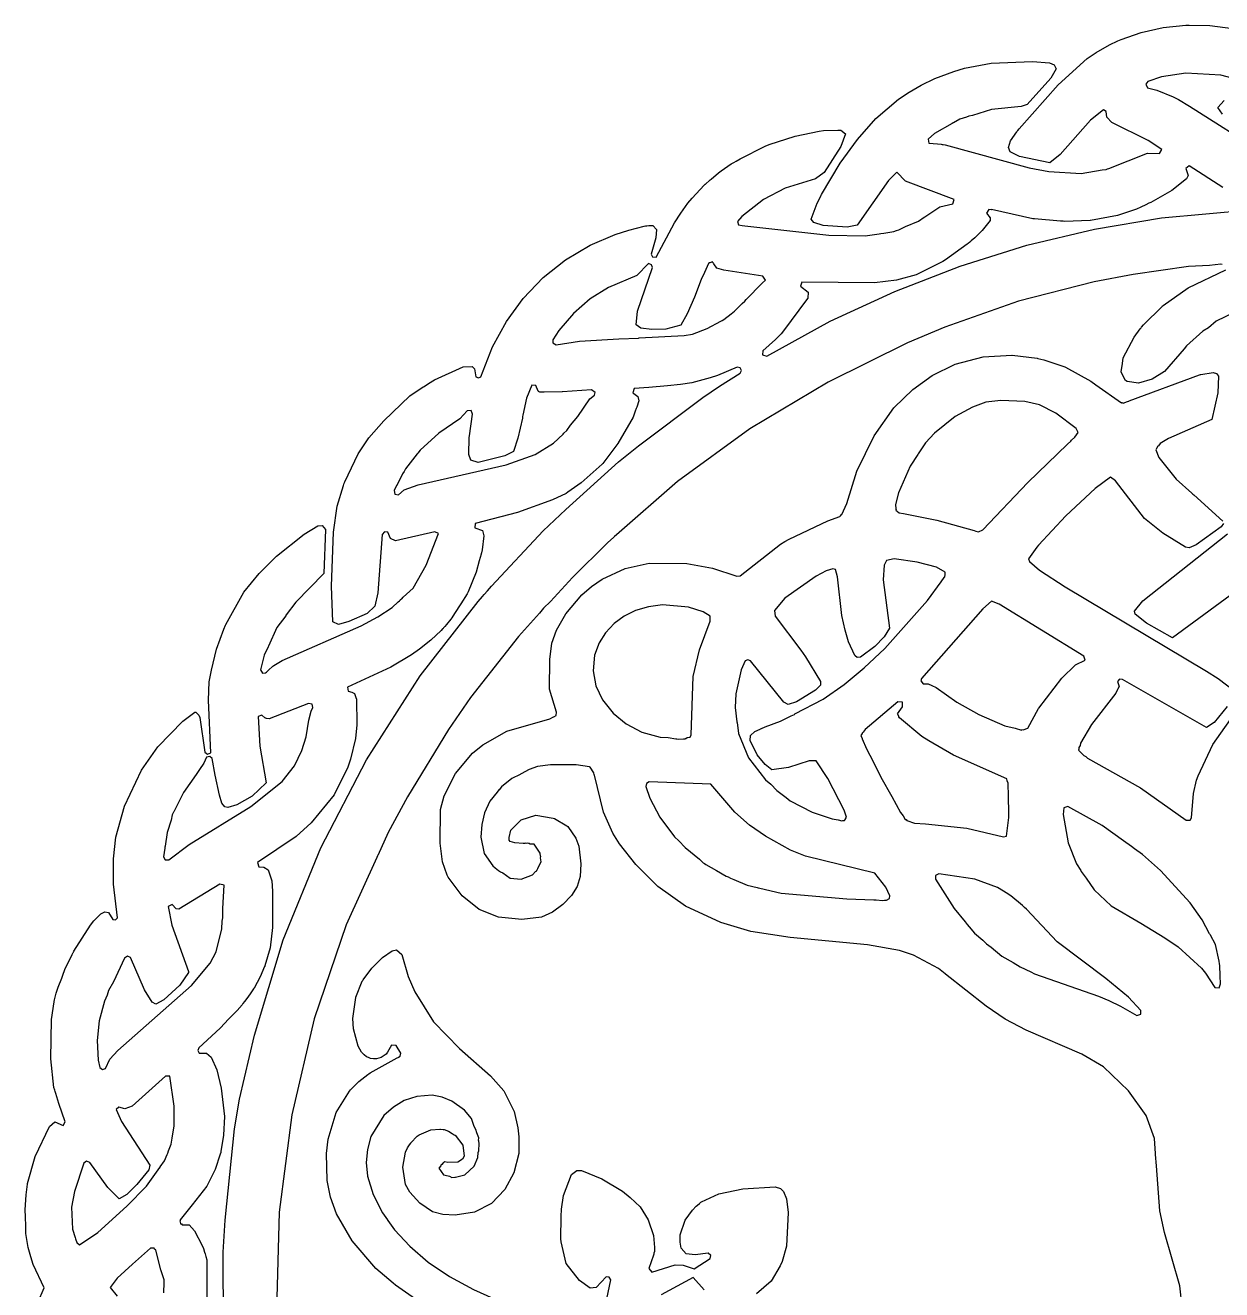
# Model space of a CAD drawing. Header units: millimetres. Extents: x 0 to 300, y 0 to 298.
# Drawn here: x 0.3 to 141.2, y 149.3 to 298.2 of the extents above; entities that cross this region are included whole.
import ezdxf

# ---------------------------------------------------------------- set-up
doc = ezdxf.new("R2010")
doc.units = ezdxf.units.MM
doc.layers.add('CUT', color=7, linetype='CONTINUOUS')

msp = doc.modelspace()

# ---------------------------------------------------------------- linework, layer by layer
at = {"layer": 'CUT'}
for points in [[(1.0714, 146.0408), (2.525, 149.4602), (1.2615, 152.2335), (0.9663, 153.1225), (0.6429, 154.2188), (0.3973, 155.8753), (0.3802, 156.4885), (0.3727, 156.7594), (0.3423, 157.8517), (0.3199, 158.6553), (0.4295, 160.4482), (0.5764, 161.6966), (0.5852, 161.754), (1.4671, 164.9413), (3.1648, 168.4695), (3.8014, 169.0184), (4.7928, 168.5998), (5.0241, 169.0237), (4.2634, 171.1854), (3.9018, 172.3656), (3.8313, 172.5957), (3.7829, 172.7536), (3.6816, 173.084), (3.3194, 176.4303), (3.4097, 181.0696), (3.7239, 183.1556), (3.7251, 183.1608), (3.7339, 183.1976), (3.7801, 183.3914), (3.9702, 184.1884), (4.1968, 184.8713), (4.6132, 185.9594), (4.6519, 186.0605), (4.7415, 186.2947), (4.9967, 186.9616), (5.8252, 188.7389), (5.9068, 188.8845), (5.9434, 188.9498), (5.9812, 189.0171), (6.0363, 189.1152), (8.0115, 192.2003), (8.4012, 192.6865), (9.2299, 193.5182), (9.6872, 193.741), (10.1065, 193.6611), (10.6365, 192.8481), (10.9415, 192.824), (11.1913, 193.0573), (10.7147, 197.0319), (10.7156, 199.9772), (10.9879, 202.5498), (11.9928, 206.182), (13.9982, 210.4399), (15.942, 213.1837), (18.863, 216.1951), (20.3057, 217.2857), (20.394, 217.2735), (20.4993, 217.1713), (20.5354, 217.1363), (20.5586, 217.1138), (20.7797, 216.8992), (20.8959, 216.6207), (21.4554, 212.56), (21.7878, 212.3087), (22.1643, 212.4871), (21.8838, 218.6646), (21.9662, 220.853), (22.241, 222.2065), (22.8257, 224.7023), (23.7156, 227.0451), (23.9067, 227.509), (23.9463, 227.6051), (26.0786, 231.4001), (27.8483, 233.6008), (29.9008, 235.6235), (33.155, 238.237), (34.7573, 239.1986), (35.2938, 239.2441), (35.6622, 238.7614), (35.469, 233.5871), (32.1865, 230.234), (31.0595, 228.7171), (31.0208, 228.6764), (30.9914, 228.6254), (29.964, 227.2424), (28.9617, 225.058), (28.9185, 224.9773), (28.9088, 224.9428), (28.459, 223.9626), (28.0263, 222.2711), (28.2421, 221.8766), (28.6237, 221.8837), (28.7112, 221.9904), (29.0045, 222.2527), (29.4434, 222.645), (29.4947, 222.6909), (29.5849, 222.7716), (30.5736, 223.3332), (39.8915, 227.4346), (41.8368, 228.4808), (43.5116, 229.5782), (44.2574, 230.2717), (44.3791, 230.3612), (44.5111, 230.5075), (44.5302, 230.5252), (44.6626, 230.6191), (44.8264, 230.8006), (45.9886, 231.8812), (47.5474, 234.5814), (48.9826, 238.2913), (48.5675, 238.5222), (43.9331, 237.4442), (43.3407, 237.7287), (43.0358, 238.446), (42.628, 238.5197), (42.3719, 238.1939), (41.8469, 231.3114), (41.4877, 229.7682), (40.6035, 228.8904), (38.4363, 227.9457), (37.1967, 227.5737), (36.5606, 227.9116), (36.3731, 232.1035), (36.6148, 238.4547), (37.0387, 241.5209), (37.7947, 243.9606), (37.8484, 244.1013), (37.8848, 244.1968), (37.8961, 244.2262), (37.9626, 244.4006), (39.538, 247.6938), (40.793, 249.5625), (42.5594, 251.5735), (45.6118, 254.531), (47.1735, 255.5662), (47.1971, 255.581), (47.2243, 255.5981), (47.2853, 255.6364), (47.8004, 255.9598), (48.5312, 256.4186), (51.8848, 257.9173), (52.9389, 257.9813), (53.2457, 257.7125), (53.3787, 256.7702), (53.6905, 256.6364), (53.9679, 256.7596), (55.3629, 260.2948), (56.9806, 263.2606), (58.955, 266.0001), (61.3094, 268.4477), (63.9299, 270.5151), (66.8526, 272.2465), (69.7985, 273.5175), (71.4202, 274.0082), (73.2079, 274.5128), (73.3492, 274.5314), (73.4101, 274.5395), (73.5148, 274.5533), (73.7756, 274.5878), (74.2288, 274.5947), (74.6514, 274.0926), (74.591, 273.1306), (74.0367, 271.2206), (74.2021, 270.8799), (74.6137, 270.8436), (76.7809, 274.8907), (77.535, 276.0111), (78.3652, 277.1993), (78.8781, 277.7894), (80.2875, 279.3213), (80.4041, 279.4367), (80.4237, 279.4562), (80.9586, 279.9288), (80.974, 279.9415), (81.0882, 280.0357), (81.9846, 280.7752), (82.2642, 281.0058), (83.4636, 281.8278), (83.704, 281.9676), (83.7837, 282.0139), (84.0385, 282.1621), (84.5247, 282.4448), (87.4694, 283.929), (87.9483, 284.1108), (91.0138, 285.0794), (93.8354, 285.677), (94.3176, 285.752), (96.0093, 285.8005), (96.3642, 285.7868), (96.9356, 285.3756), (96.3911, 283.8817), (94.4103, 280.8082), (93.3758, 280.0898), (89.8177, 278.9739), (87.2473, 277.6311), (84.6955, 275.648), (84.2153, 275.0655), (84.3163, 274.6392), (84.7374, 274.5917), (84.7464, 274.5856), (85.0593, 274.5554), (94.9766, 273.437), (99.2269, 273.3455), (100.9026, 273.608), (101.0852, 273.6182), (101.4288, 273.6904), (102.6142, 273.876), (102.9225, 274.0043), (103.2213, 274.0672), (103.9875, 274.4476), (105.5266, 275.0882), (106.1984, 275.5455), (106.2137, 275.5531), (106.2523, 275.5822), (108.0242, 276.7883), (109.5702, 277.126), (109.7226, 277.6498), (104.0086, 279.8098), (102.9652, 280.8656), (102.0025, 279.8913), (98.3062, 274.6321), (97.1069, 274.3923), (94.2927, 274.5736), (93.182, 274.9291), (92.8825, 275.3033), (93.5968, 277.2176), (93.7681, 277.5581), (94.0714, 278.1608), (94.1038, 278.2253), (94.1145, 278.2466), (96.2941, 281.9052), (98.3202, 284.7186), (100.5101, 287.1847), (103.1529, 289.4409), (104.4255, 290.2716), (105.8476, 291.118), (107.4554, 291.9051), (109.6816, 292.7122), (110.922, 293.1043), (114.076, 293.6919), (118.9353, 293.9028), (120.9568, 293.7436), (121.507, 293.5054), (121.7192, 293.0406), (121.1147, 291.9345), (118.304, 288.8277), (117.5987, 288.5806), (114.1335, 288.2174), (111.902, 287.5498), (111.4503, 287.4485), (111.1831, 287.3347), (110.3741, 287.0927), (109.6444, 286.68), (109.5989, 286.6606), (109.5062, 286.6018), (107.3998, 285.4103), (106.6456, 284.758), (106.7224, 284.2784), (107.7632, 284.199), (108.1768, 284.1511), (108.3259, 284.1339), (108.4364, 284.1211), (108.6803, 284.0929), (118.5724, 281.3684), (120.8598, 280.9186), (124.6897, 280.685), (127.1684, 281.1438), (127.6166, 281.1836), (127.7784, 281.2567), (127.9208, 281.2831), (132.4751, 283.0906), (133.92, 283.0406), (134.1989, 283.5358), (132.5891, 284.5968), (128.2804, 286.7128), (127.7108, 287.3479), (127.6394, 287.992), (127.3168, 288.1835), (125.7785, 286.9686), (122.2126, 282.9527), (120.9716, 281.9599), (117.4143, 282.7071), (116.3234, 283.2583), (116.1086, 283.7702), (116.3643, 284.5541), (117.0915, 285.608), (117.1493, 285.6845), (117.179, 285.7239), (117.2081, 285.7624), (117.3708, 285.9777), (121.9622, 291.1302), (125.4003, 294.2301), (126.4316, 294.9596), (128.0109, 295.8394), (128.9822, 296.3375), (129.3729, 296.4846), (131.7416, 297.3106), (134.3358, 297.88), (136.9933, 298.1484), (137.4158, 298.1535), (139.817, 298.1291), (142.5607, 297.7663)], [(143.6665, 291.6157), (141.1454, 292.266), (137.0187, 292.5343), (134.1479, 292.0946), (132.5485, 291.5279), (132.2857, 291.2057), (132.4822, 290.8017), (133.5784, 290.5186), (135.5001, 289.7211), (136.1528, 289.4035), (137.4589, 288.6463), (146.0997, 283.1409)], [(141.3188, 287.6936), (140.7899, 288.4677), (141.521, 289.2807)], [(141.3525, 279.0678), (137.4074, 281.5973), (137.0127, 281.2823), (137.2949, 280.4546), (137.1012, 280.0629), (135.3673, 278.691), (132.8679, 277.2866), (132.6692, 277.1937), (132.3007, 277.0215), (131.7063, 276.7437), (131.1903, 276.5024), (128.9675, 275.7539), (125.7842, 275.1801), (125.7219, 275.1755), (122.7113, 275.0671), (122.5706, 275.0681), (122.4861, 275.0688), (122.4255, 275.0692), (122.2617, 275.0705), (119.1821, 275.3531), (119.0019, 275.3787), (114.1137, 276.4468), (114.0674, 276.4196), (113.8024, 276.4784), (113.538, 276.0357), (113.965, 275.4692), (113.9482, 275.1677), (113.008, 273.9727), (112.1426, 273.1173), (111.7214, 272.7573), (111.5528, 272.6132), (111.3881, 272.4724), (111.2726, 272.3736), (108.7183, 270.5144), (108.4008, 270.3224), (105.2608, 268.7853), (102.9396, 268.1459), (100.3369, 267.813), (91.7968, 267.8929), (91.6134, 267.4237), (92.5236, 266.7288), (92.475, 266.0054), (92.4696, 265.9952), (92.4679, 265.992), (92.4643, 265.9854), (92.458, 265.9736), (89.5236, 262.0082), (89.3437, 261.8305), (89.2685, 261.7561), (89.1709, 261.6598), (88.6628, 261.1578), (87.1693, 259.8217), (87.1403, 259.346), (87.6591, 259.2055), (95.1323, 263.2945), (102.7163, 266.8135), (110.4316, 269.7971), (118.2936, 272.2475), (126.244, 274.1591), (134.1392, 275.4889), (144.5735, 276.4237)], [(141.2723, 269.9679), (141.1252, 270.0211), (139.7835, 269.8832), (137.3382, 269.7439), (130.8155, 268.8121), (126.2194, 267.9352), (117.2996, 265.6742), (108.611, 262.6075), (104.2269, 260.7631), (94.8694, 256.1295), (85.6627, 250.6355), (77.1371, 244.4284), (69.9678, 238.1487), (69.7141, 237.9359), (69.6439, 237.865), (68.8926, 237.2069), (64.7525, 233.1274), (62.1738, 230.3162), (61.366, 229.4999), (60.8903, 228.917), (58.3935, 226.195), (52.769, 219.0066), (50.1688, 215.2273), (45.3251, 207.3149), (43.0686, 203.1034), (41.8379, 200.3951), (41.8046, 200.3334), (41.7302, 200.1579), (38.1271, 192.2282), (34.3292, 181.1417), (31.7058, 169.8432), (30.2275, 158.3949), (29.9241, 146.8549)], [(143.8996, 264.9317), (140.5932, 263.2971), (139.6764, 262.5287), (139.0025, 262.1357), (137.0744, 260.4131), (136.8009, 260.0383), (134.4869, 257.3756), (133.0572, 256.4626), (131.4261, 256.0104), (130.0839, 256.1925), (129.9223, 256.3436), (129.4254, 257.2267), (129.3857, 257.338), (129.5303, 258.3245), (129.6377, 259.0006), (130.9046, 261.433), (131.6232, 262.4033), (131.661, 262.4487), (131.735, 262.5376), (131.8033, 262.6196), (132.0206, 262.8804), (134.2238, 265.0523), (134.2504, 265.0763), (134.28, 265.103), (134.2901, 265.1122), (134.3289, 265.1472), (137.2887, 267.2275), (141.7322, 269.3484)], [(136.5895, 147.1948), (136.2894, 149.7022), (134.4877, 155.975), (133.9372, 158.5446), (133.5423, 163.8408), (133.4521, 165.1758), (133.4326, 165.3113), (133.3027, 167.0535), (132.347, 169.7524), (130.2671, 172.6577), (127.3053, 175.4934), (124.7723, 176.9805), (118.1918, 179.8346), (115.7344, 181.1077), (113.4858, 182.6463), (108.7118, 186.4262), (108.679, 186.4533), (108.6732, 186.4567), (107.8765, 187.0875), (104.9321, 188.6386), (103.2835, 189.1883), (99.5107, 189.8708), (90.4236, 190.7165), (85.7896, 191.4428), (82.2351, 192.4846), (78.0968, 194.4042), (74.835, 196.7546), (72.2112, 199.3481), (70.32, 201.7542), (69.5363, 203.009), (68.4198, 205.4835), (67.3445, 209.8507), (67.3194, 209.8944), (67.2659, 210.1175), (66.8528, 210.7978), (66.7982, 210.8024), (66.7739, 210.8448), (65.2113, 211.0607), (62.1958, 211.0615), (60.6389, 210.8615), (59.6716, 210.503), (58.7289, 210.0116), (58.6571, 209.9791), (58.5989, 209.9438), (57.6446, 209.4463), (56.4053, 208.4798), (56.1264, 208.1294), (56.1032, 208.1091), (55.9161, 207.8652), (55.0507, 206.7781), (54.417, 205.4205), (54.0754, 204.0262), (53.9833, 202.5531), (54.3794, 200.6098), (55.3876, 199.1579), (55.6788, 198.9545), (56.0458, 198.6138), (56.1743, 198.55), (56.2728, 198.4486), (56.5573, 198.3409), (57.4243, 197.7354), (58.7164, 197.5878), (60.0456, 198.1125), (60.4207, 198.4891), (60.5588, 198.5968), (60.5866, 198.6557), (60.6215, 198.6907), (60.6824, 198.8586), (61.0656, 199.6705), (61.0363, 199.8344), (61.0504, 199.8733), (61.0195, 200.1268), (61.0293, 200.2558), (60.9964, 200.3168), (60.952, 200.6809), (60.2579, 201.7046), (59.7551, 201.7394), (59.7376, 201.7457), (59.6951, 201.7843), (59.6095, 201.7914), (59.5174, 201.8243), (59.3353, 201.8144), (59.1915, 201.8265), (59.1537, 201.8132), (58.96, 201.7945), (57.9971, 201.8612), (57.4344, 202.0329), (57.3217, 202.203), (57.3159, 202.3107), (57.3117, 202.3874), (57.3092, 202.4329), (57.3058, 202.4954), (57.5151, 203.3763), (58.7374, 204.5876), (60.4472, 205.155), (62.5053, 204.798), (62.6353, 204.7487), (64.0966, 203.8768), (64.2023, 203.7911), (65.1795, 202.4254), (65.5109, 201.4993), (65.7538, 199.4054), (65.6577, 197.9126), (65.3224, 196.7533), (64.6367, 195.671), (63.6143, 194.6219), (62.4211, 193.7062), (61.1322, 193.1399), (58.7927, 192.8593), (56.0555, 193.1404), (53.793, 194.0445), (51.7866, 195.6552), (50.1359, 197.8268), (50.0131, 198.0536), (49.4548, 199.6473), (49.2023, 201.8303), (49.2375, 205.8013), (49.6468, 207.4184), (51.0027, 210.0577), (52.9959, 212.4436), (54.1937, 213.4307), (57.0529, 215.0469), (62.0901, 216.4661), (62.5477, 216.7139), (62.5725, 216.7184), (62.5743, 216.7283), (62.8491, 216.8771), (62.9007, 217.2799), (62.0616, 219.9663), (62.0919, 223.4756), (62.3453, 225.3862), (62.9029, 226.927), (63.9822, 228.8326), (65.8528, 231.0957), (66.9916, 232.0545), (68.2833, 232.9361), (70.9679, 234.2032), (73.8048, 234.8283), (78.2283, 234.794), (81.272, 234.2139), (84.1206, 233.2644), (84.5132, 233.3274), (89.2815, 237.0322), (89.7933, 237.3667), (90.3021, 237.6341), (94.8607, 239.7869), (96.2722, 240.3007), (96.306, 240.3641), (96.3448, 240.3792), (96.4103, 240.5187), (96.5047, 240.5632), (97.0961, 241.8299), (98.2756, 245.6312), (100.3145, 249.826), (102.6267, 253.1037), (102.6537, 253.1358), (104.8649, 255.2536), (107.1375, 256.9043), (109.856, 258.2456), (113.1207, 259.092), (116.5308, 259.3085), (116.5446, 259.3085), (119.5011, 258.9459), (119.5017, 258.9457), (119.5084, 258.9439), (119.5655, 258.9289), (120.2734, 258.7417), (122.7473, 257.9206), (122.83, 257.882), (125.8026, 256.2346), (126.4169, 255.822), (129.4308, 253.6992), (129.5137, 253.7293), (129.5616, 253.6938), (129.5785, 253.6983), (129.6364, 253.6594), (130.153, 253.8506), (130.286, 253.8859), (130.3227, 253.9135), (138.6264, 256.9874), (138.7553, 257.0168), (138.7617, 257.0183), (138.7627, 257.0185), (138.7627, 257.0185), (140.2103, 257.2551), (140.6098, 257.1299), (140.8436, 256.8153), (140.7937, 254.8541), (140.0814, 251.7379), (134.9636, 249.5055), (133.989, 248.9014), (133.7885, 248.6192), (133.7116, 248.5752), (133.5653, 248.305), (133.4608, 248.1581), (133.8166, 247.2506), (135.889, 244.7117), (137.7145, 243.0662), (137.8355, 242.9469), (137.9496, 242.8543), (141.3816, 239.7606)], [(23.7028, 146.3997), (23.6085, 150.2708), (23.6348, 153.664), (23.852, 157.4498), (24.9537, 168.2174), (25.5692, 171.6776), (27.2979, 179.2275), (30.7047, 190.4727), (35.1179, 201.2989), (40.4986, 211.6711), (46.8167, 221.5294), (53.6558, 230.3145), (54.1715, 230.8952), (54.3611, 231.1086), (54.7635, 231.5617), (55.2417, 232.1002), (61.3222, 238.61), (63.9765, 241.1411), (70.1946, 246.729), (72.5557, 248.6369), (80.1025, 254.3161), (82.0684, 255.6542), (84.5068, 257.2046), (84.6609, 257.5121), (84.5207, 257.8262), (84.1504, 257.9079), (81.835, 256.9227), (81.0017, 256.6429), (78.8285, 256.0425), (77.5044, 255.8511), (75.9585, 255.6987), (73.7678, 255.4921), (72.0382, 255.3763), (71.871, 254.8916), (72.008, 254.793), (72.4565, 254.4353), (72.5759, 253.9175), (72.3362, 253.1933), (72.2776, 253.0275), (72.2418, 252.9263), (72.2038, 252.8188), (71.912, 251.9939), (70.1247, 248.8889), (68.3524, 246.5628), (68.2664, 246.4721), (65.809, 244.2623), (64.2407, 243.1593), (64.0161, 243.0315), (62.4116, 242.2565), (58.3066, 240.7775), (53.2952, 239.4698), (53.2858, 238.9885), (54.1837, 238.6622), (54.1883, 238.6579), (54.3434, 238.0353), (54.132, 236.3703), (54.0456, 236.0412), (54.0129, 235.9166), (54.0024, 235.8762), (53.7927, 235.0767), (53.4343, 233.7522), (52.4918, 231.4331), (52.3511, 231.1862), (51.6136, 230.041), (50.8577, 228.8676), (50.5474, 228.3858), (50.4386, 228.2168), (49.9483, 227.5841), (49.7329, 227.3581), (49.6087, 227.2278), (49.5917, 227.2099), (49.5218, 227.1366), (49.4764, 227.0889), (49.2879, 226.8912), (48.093, 225.7361), (46.7314, 224.6915), (45.8061, 224.0054), (43.3727, 222.5782), (38.2592, 220.2023), (38.3322, 219.7309), (38.7894, 219.6316), (39.1025, 219.454), (39.3045, 218.8935), (39.3109, 218.8366), (39.3608, 215.7731), (39.2166, 214.1633), (38.6382, 211.7188), (38.3212, 210.7828), (36.6969, 207.5182), (33.9777, 204.2252), (32.2108, 202.6446), (27.6834, 199.5536), (27.8297, 199.0365), (28.406, 199.0189), (28.9085, 198.7182), (29.3416, 197.3925), (29.4395, 196.1749), (29.4379, 191.8943), (29.1641, 189.531), (28.5421, 187.3946), (28.5195, 187.3347), (28.5161, 187.3258), (28.5152, 187.3233), (28.507, 187.3017), (27.9752, 186.1143), (27.263, 184.7752), (27.2576, 184.7659), (27.2482, 184.7499), (27.2238, 184.7082), (27.2176, 184.6976), (26.8044, 184.0965), (26.3991, 183.5462), (26.1305, 183.1815), (25.9542, 182.9421), (25.8462, 182.7955), (25.2631, 182.1258), (24.7031, 181.5491), (24.2266, 181.0584), (23.813, 180.6324), (23.2618, 180.0649), (20.7646, 177.7542), (20.6253, 177.4372), (20.7843, 177.1295), (21.6758, 177.093), (22.2129, 176.632), (22.8694, 175.147), (23.4015, 172.9988), (23.7651, 169.6639), (23.6751, 167.4502), (23.3689, 165.5404), (23.3453, 165.4434), (23.3376, 165.4118), (23.2867, 165.2034), (22.6919, 163.4094), (21.6953, 161.4548), (19.993, 159.2383), (18.5603, 157.4763), (18.5659, 157.3801), (18.5201, 157.3204), (18.5744, 157.2352), (18.5867, 157.0271), (18.7118, 157.0199), (18.7952, 156.8892), (19.624, 156.9105), (20.2607, 156.1823), (21.1726, 154.4732), (21.2921, 154.106), (21.4339, 153.6702), (21.499, 153.4702), (21.599, 153.163), (21.7127, 152.7885), (21.7124, 146.7106)], [(141.4538, 239.475), (141.175, 239.0959), (138.2419, 236.9887), (137.3932, 236.6035), (136.9508, 236.7133), (134.2808, 238.351), (132.1388, 240.0928), (128.7087, 244.518), (128.1238, 244.9222), (126.3157, 243.617), (122.8691, 240.38), (119.6507, 236.9519), (119.4763, 236.7095), (118.4795, 235.3292), (118.4813, 235.3266), (118.4687, 235.3091), (118.5855, 234.9984), (119.7757, 233.9827), (122.7924, 232.0203), (139.4243, 222.0966), (140.8361, 221.2412), (142.6348, 219.8462)], [(144.1386, 232.4285), (135.4322, 226.0386), (132.3851, 227.7424), (131.0479, 228.8066), (130.9498, 229.1792), (131.9385, 230.3775), (141.9272, 238.2838)], [(141.8695, 217.9371), (140.3598, 216.0645), (139.4537, 215.4694), (129.5488, 221.1271), (129.2037, 221.1625), (128.9484, 220.8777), (129.142, 220.2737), (128.9758, 219.9357), (128.9685, 219.9209), (128.9375, 219.8578), (128.7589, 219.4947), (125.9117, 215.8088), (124.5911, 213.6072), (124.5476, 213.3541), (124.4003, 213.1067), (124.4214, 212.9065), (124.3843, 212.7801), (124.4394, 212.7251), (124.4378, 212.7156), (124.5121, 212.6523), (124.9912, 212.1732), (125.2422, 212.0311), (125.4372, 211.8651), (131.6753, 208.3489), (137.062, 204.5688), (137.5144, 204.5638), (137.6878, 204.8204), (137.9196, 207.6908), (138.2826, 209.2582), (138.4566, 209.7811), (140.1917, 213.453), (143.1978, 217.7315)], [(46.2666, 148.1387), (43.9055, 149.8094), (43.6426, 150.0171), (41.6095, 151.7679), (38.8037, 154.9979), (36.99, 158.1962), (36.2677, 160.1519), (35.8596, 162.1042), (35.7994, 165.2995), (36.0114, 166.9819), (36.9468, 170.1242), (38.5002, 172.6337), (38.6404, 172.789), (39.6085, 173.7855), (40.3312, 174.3384), (40.6751, 174.5853), (40.7471, 174.637), (40.7853, 174.6644), (40.9518, 174.784), (44.1155, 176.5457), (44.2546, 176.5983), (44.2734, 176.6337), (44.4673, 176.7416), (44.5401, 177.1239), (44.0003, 178.0072), (43.4378, 178.0489), (42.9802, 177.2146), (42.8073, 177.0128), (42.23, 176.6069), (41.6674, 176.4632), (41.6534, 176.4621), (41.6268, 176.46), (41.5987, 176.4577), (41.3135, 176.4351), (40.9889, 176.4998), (40.7476, 176.593), (40.6426, 176.6336), (40.6182, 176.643), (40.5233, 176.6797), (40.234, 176.9125), (39.9363, 177.2244), (39.5208, 177.9218), (38.9758, 179.9797), (38.9097, 181.1886), (39.2412, 183.6772), (39.2472, 183.6983), (40.016, 185.5726), (40.0353, 185.6038), (40.0492, 185.6263), (40.0682, 185.6571), (40.1142, 185.7316), (41.1232, 187.1047), (42.4104, 188.3958), (43.5352, 189.1819), (44.0555, 189.2762), (44.6724, 188.7409), (45.4239, 186.1233), (46.2036, 184.3229), (48.3799, 180.8046), (51.4579, 177.6671), (55.1176, 174.4303), (56.6666, 172.6915), (57.9029, 170.2322), (58.3204, 168.324), (58.4478, 167.2587), (58.4481, 166.4005), (58.4465, 165.3089), (57.8604, 163.0218), (56.798, 161.0439), (55.2125, 159.4185), (53.2182, 158.3942), (50.9399, 158.0279), (49.5144, 158.1159), (48.2895, 158.442), (46.7758, 159.431), (45.6095, 160.7469), (45.1066, 161.6474), (44.797, 163.703), (45.1015, 165.4394), (45.3531, 165.9706), (45.5886, 166.3108), (45.6687, 166.4264), (45.7108, 166.4873), (45.7431, 166.534), (46.4807, 167.334), (46.6957, 167.5109), (48.0752, 168.1029), (49.1372, 168.1518), (49.2134, 168.1467), (49.5526, 168.124), (49.628, 168.1189), (49.6516, 168.1173), (50.1587, 167.9349), (50.6143, 167.6513), (50.8501, 167.5045), (50.9082, 167.4684), (50.9435, 167.4464), (51.8406, 166.2869), (51.9967, 164.9645), (51.8167, 164.6207), (51.2648, 164.2832), (50.0731, 164.2383), (49.7367, 164.3177), (49.6211, 164.2212), (49.5262, 164.2176), (49.3645, 164.0069), (49.2579, 163.9179), (49.2546, 163.8637), (49.0163, 163.5531), (49.5824, 162.7954), (50.1229, 162.684), (50.1406, 162.6678), (50.2747, 162.6189), (50.57, 162.4763), (50.8978, 162.5243), (51.0015, 162.5029), (52.0832, 162.7794), (53.1968, 163.8163), (53.6245, 164.8139), (53.6498, 165.4261), (53.7208, 165.6028), (53.7875, 166.4737), (53.7232, 166.748), (53.7243, 166.8061), (53.7083, 166.8422), (53.72, 167.1235), (53.495, 167.7222), (53.397, 168.1401), (53.2049, 168.494), (52.8557, 169.4233), (52.0678, 170.4007), (50.5738, 171.4717), (49.4198, 171.9462), (48.2255, 172.1512), (46.4198, 172.0112), (44.9524, 171.5332), (43.6913, 170.772), (42.549, 169.7687), (41.0356, 167.2825), (40.6082, 165.7771), (40.4617, 164.219), (40.6377, 162.631), (41.2904, 160.4649), (42.3767, 158.3283), (42.9815, 157.4744), (42.9999, 157.4405), (43.0348, 157.3991), (43.8102, 156.3043), (45.6304, 154.368), (47.7886, 152.5131), (50.3027, 150.8091), (53.0949, 149.2645), (58.1842, 146.9906)], [(68.1325, 144.9964), (69.2924, 150.4334), (69.1014, 150.7242), (68.755, 150.7569), (67.577, 149.4997), (66.8477, 149.4362), (65.5837, 150.343), (64.0316, 152.3559), (63.4359, 154.8788), (63.398, 155.2553), (63.4388, 157.8764), (63.4688, 158.7319), (63.7035, 160.3343), (64.6389, 162.838), (65.2867, 163.3044), (65.813, 163.2836), (68.2221, 162.3019), (70.6661, 160.8575), (71.5469, 160.1142), (72.7241, 158.9981), (73.6799, 157.502), (74.3237, 155.6215), (74.4237, 154.2353), (74.4161, 153.766), (74.3611, 153.5507), (74.3549, 153.5262), (74.337, 153.4561), (74.2987, 153.3063), (73.7605, 151.7366), (74.1201, 151.3059), (76.8683, 152.1766), (77.8147, 152.1413), (79.0824, 151.7058), (80.9974, 152.9182), (81.05, 153.2884), (80.737, 153.5498), (79.1993, 153.3451), (78.1433, 153.4926), (77.573, 154.1545), (77.4325, 154.8379), (77.4684, 155.7152), (78.0534, 157.4312), (78.9131, 158.6296), (79.3511, 159.0918), (79.4917, 159.214), (79.7272, 159.4185), (79.8435, 159.5195), (79.9044, 159.5723), (79.9508, 159.6035), (82.0021, 160.5344), (84.8385, 161.1425), (88.6521, 161.353), (89.2707, 161.1803), (89.6348, 160.8329), (89.9628, 159.9566), (90.1754, 158.3507), (89.9629, 154.3838), (89.4652, 152.5755), (89.2379, 152.0521), (88.1619, 150.2827), (86.4506, 148.7897)], [(16.6349, 148.8981), (16.6581, 150.1026), (16.6614, 150.1495), (16.6592, 150.1584), (16.6639, 150.4037), (16.2969, 151.59), (15.7127, 153.8984), (15.5469, 154.0141), (15.5007, 154.1634), (15.343, 154.1564), (15.3171, 154.1745), (15.2936, 154.1541), (15.0577, 154.1436), (12.9432, 152.2798), (11.1602, 150.6156), (10.3223, 149.5343), (11.1549, 148.4825)], [(80.2833, 149.2274), (78.9667, 150.7132), (75.2225, 148.6598)]]:
    msp.add_lwpolyline(points, dxfattribs=at)
for points in [[(80.928, 270.1883), (80.9187, 270.1703), (80.7902, 270.1214), (80.3369, 269.0403), (79.9191, 268.2289), (79.1266, 266.154), (78.2914, 264.1623), (77.5143, 262.8471), (75.7556, 262.3826), (74.1155, 262.3178), (72.8051, 262.4804), (72.2557, 262.8948), (72.4253, 264.4697), (74.1753, 269.6244), (74.0818, 269.9509), (73.7326, 270.0865), (72.3531, 268.6896), (69.0194, 267.2907), (66.8507, 265.9306), (64.8894, 264.2021), (63.1663, 262.2162), (62.4634, 261.1105), (62.4532, 260.7703), (62.8623, 260.5297), (65.6048, 260.9682), (70.2152, 261.2168), (72.5584, 261.3155), (72.6106, 261.346), (77.9074, 261.6316), (78.9174, 261.7807), (80.6147, 262.4357), (82.2496, 263.3113), (82.3814, 263.4081), (82.5971, 263.5133), (83.4459, 264.1903), (83.8533, 264.4896), (84.7652, 265.4106), (85.0738, 265.6837), (85.2165, 265.8664), (87.1083, 267.777), (87.1451, 267.8138), (87.1453, 267.8144), (87.4863, 268.1587), (87.1838, 268.605), (82.5959, 269.3289), (81.7717, 269.5559), (81.4143, 270.053), (81.3802, 270.1555), (81.3384, 270.1585), (81.2417, 270.2931), (80.9599, 270.186)], [(46.568, 247.7535), (46.4909, 247.678), (45.1173, 245.9051), (44.9472, 245.5922), (44.7642, 245.3481), (44.0615, 243.9623), (44.0517, 243.9442), (44.0519, 243.9433), (43.7714, 243.3901), (43.8569, 242.9569), (44.2885, 242.8637), (44.9625, 243.4469), (46.5866, 244.0279), (56.9605, 246.4101), (60.3552, 247.6122), (62.5176, 248.9257), (63.6661, 250.0106), (63.7636, 250.1267), (64.1056, 250.4528), (64.5442, 251.0562), (65.4011, 252.0766), (66.8075, 254.1728), (67.3517, 254.6034), (67.4219, 254.8997), (67.0078, 255.2388), (63.5872, 254.9836), (63.5871, 254.9836), (63.5867, 254.9836), (63.5637, 254.9832), (61.4466, 254.9426), (60.9524, 254.9331), (60.9373, 254.9328), (60.9367, 254.9328), (60.9307, 254.9347), (60.8293, 254.9908), (60.8, 255.0191), (60.7844, 255.0342), (60.7741, 255.0441), (60.7462, 255.0711), (60.4696, 255.7483), (59.9978, 255.7815), (59.3723, 254.2421), (58.9394, 252.2443), (58.8953, 252.0943), (58.8658, 251.905), (58.348, 249.5158), (57.8342, 247.978), (56.7831, 247.4442), (53.641, 246.6534), (52.7995, 246.9548), (52.556, 247.6204), (52.6121, 249.6028), (52.6376, 249.82), (53.0118, 252.3785), (52.824, 252.7853), (52.3763, 252.7653), (51.5028, 251.8149), (49.0327, 250.103), (46.846, 248.1243)], [(123.9193, 249.6501), (124.3159, 250.1942), (124.0897, 250.6714), (121.7022, 252.4721), (119.7829, 253.462), (118.057, 253.8648), (115.2209, 253.9558), (113.4452, 253.7762), (111.8692, 253.1885), (109.8307, 252.0761), (107.4252, 250.1406), (106.353, 248.975), (105.5017, 247.6882), (105.487, 247.6702), (105.4623, 247.6285), (104.5402, 246.2347), (103.1695, 243.0997), (102.796, 241.7402), (102.8608, 241.1943), (102.873, 241.1867), (102.8644, 241.0584), (103.2406, 240.7528), (103.767, 240.6818), (107.6939, 239.8946), (112.0708, 238.6502), (112.2556, 238.586), (112.2736, 238.5925), (112.598, 238.5003), (113.0805, 238.7201), (118.4169, 244.328), (123.086, 248.844), (123.4597, 249.1898), (123.5391, 249.2823)], [(84.1385, 216.1273), (84.139, 216.0812), (84.1502, 216.0331), (84.3063, 214.7746), (85.5131, 211.9069), (87.5021, 209.3013), (88.1209, 208.7762), (88.8435, 208.0489), (89.9327, 207.2384), (90.4264, 206.8194), (92.9873, 205.4949), (95.3389, 204.7007), (96.0512, 204.6038), (96.5063, 204.4727), (96.6227, 204.5261), (96.8155, 204.4998), (96.9103, 204.6579), (96.943, 204.6729), (96.936, 204.7007), (97.0577, 204.9035), (96.757, 205.711), (94.8461, 209.4427), (93.4856, 211.534), (92.6502, 211.5526), (90.2076, 210.7624), (88.245, 210.4751), (87.4583, 211.0877), (86.5382, 212.262), (85.6844, 213.9403), (85.7163, 214.5343), (86.2353, 214.9916), (86.868, 215.265), (86.9277, 215.2909), (87.0408, 215.3397), (87.4779, 215.5286), (89.2556, 216.1931), (90.51, 216.8388), (90.9083, 217.0109), (90.9422, 217.0613), (94.2936, 218.7864), (96.7526, 220.5161), (99.104, 222.4806), (101.5573, 224.7828), (106.5718, 230.4283), (108.1975, 232.6284), (108.2568, 232.7293), (108.6583, 233.2865), (108.6378, 233.378), (108.6636, 233.4221), (108.6613, 233.5303), (108.6614, 233.5305), (108.6613, 233.5306), (108.6563, 233.7641), (107.6501, 234.3529), (105.3597, 234.945), (102.6618, 235.3285), (101.7557, 235.1338), (101.4643, 234.5935), (101.3754, 232.8548), (102.1247, 227.1415), (101.4873, 226.1572), (100.3811, 225.0162), (98.6943, 223.7441), (98.2842, 223.7205), (98.0686, 223.899), (98.0393, 223.9314), (97.2764, 225.5312), (96.8902, 226.9056), (96.4783, 228.6528), (95.9939, 233.1877), (95.7467, 234.0729), (95.444, 234.1609), (94.6604, 233.9082), (93.4635, 233.2985), (89.7922, 230.694), (88.56, 229.2232), (88.6305, 228.5878), (91.6632, 224.5747), (92.2241, 223.8013), (93.9789, 220.8872), (93.9767, 220.4621), (93.4028, 219.8488), (91.149, 218.4831), (90.1667, 218.1858), (89.6684, 218.4482), (85.717, 223.3136), (85.4384, 223.4501), (85.1174, 223.3195), (84.6344, 222.234), (84.0207, 219.4272), (83.9284, 217.8206)], [(76.9558, 214.1203), (77.0404, 214.1312), (77.2291, 214.0932), (77.8613, 214.1363), (78.0228, 214.1281), (78.0561, 214.1496), (78.0997, 214.1526), (78.2862, 214.2803), (78.618, 214.3147), (78.7597, 214.6177), (79.0002, 221.4619), (79.7283, 224.6165), (81.0008, 227.9859), (80.9781, 228.5829), (80.1718, 229.0745), (78.4291, 229.6259), (75.3588, 229.8958), (73.7327, 229.689), (72.1985, 229.2459), (70.8441, 228.569), (69.666, 227.7088), (68.6403, 226.6295), (67.8993, 225.4363), (67.3752, 223.9799), (67.1856, 222.1251), (67.5065, 220.3545), (68.2984, 218.7103), (69.5593, 217.1397), (71.0924, 215.8984), (72.9547, 214.9232), (75.0956, 214.3269), (76.0274, 214.2665)], [(105.8907, 221.2319), (105.8066, 220.9412), (106.0843, 220.6002), (106.6752, 220.6099), (107.0935, 220.4134), (107.2351, 220.3469), (107.4294, 220.2556), (107.6159, 220.168), (110.0179, 218.4405), (112.6409, 216.9927), (115.6728, 215.6732), (116.9135, 215.3889), (117.6388, 215.1588), (117.7069, 215.2071), (117.8331, 215.1782), (118.4085, 215.4001), (119.6649, 217.7057), (119.6888, 217.7407), (122.3913, 221.2538), (124.0112, 222.8454), (125.1331, 223.396), (124.9956, 223.8597), (115.029, 229.9829), (114.1369, 230.3355), (113.1184, 229.422)], [(32.0149, 210.9506), (32.8934, 212.7349), (33.3944, 214.3727), (33.7099, 216.3297), (33.9747, 217.3922), (34.2059, 217.821), (34.0914, 218.214), (33.6918, 218.3027), (29.0398, 216.4722), (28.7117, 216.5128), (28.6515, 216.5446), (28.6316, 216.5551), (28.6167, 216.563), (28.5491, 216.5987), (28.1751, 216.9245), (27.7569, 216.7754), (27.9278, 213.2533), (28.6796, 208.9649), (27.0401, 207.3696), (25.2324, 206.3538), (24.178, 206.053), (23.8158, 206.1214), (23.4855, 206.5466), (23.1959, 207.4856), (22.6655, 209.8369), (22.3262, 211.8003), (22.0522, 212.0652), (21.6515, 211.9547), (21.3418, 211.262), (21.1733, 211.013), (21.1019, 210.9077), (21.0893, 210.889), (20.4376, 209.9263), (18.9523, 207.8195), (17.8045, 205.5503), (17.784, 205.4856), (17.6315, 205.1815), (17.4891, 204.5561), (17.0296, 203.1072), (16.7893, 201.4815), (16.7631, 201.3663), (16.7547, 201.2477), (16.6046, 200.2322), (16.8025, 199.877), (17.209, 199.8762), (19.6348, 201.6833), (26.8794, 206.152), (30.5627, 209.1201)], [(98.9023, 214.7552), (98.7248, 214.5016), (98.8932, 214.1506), (98.8927, 214.1189), (99.3822, 212.9602), (100.1927, 211.4421), (101.0746, 209.6041), (102.3788, 207.3479), (103.3895, 205.4548), (103.6973, 205.0669), (103.9405, 204.6461), (104.0594, 204.6104), (104.1447, 204.5028), (105.0512, 204.1847), (106.3299, 204.1028), (111.1987, 203.6148), (115.5465, 202.5955), (115.883, 202.6812), (116.1557, 204.8599), (116.1258, 207.8841), (116.065, 208.3449), (116.0651, 208.9149), (115.9532, 209.1921), (115.9226, 209.4241), (109.6464, 212.1846), (106.7249, 213.8796), (105.9027, 214.3849), (103.273, 216.5934), (103.2174, 216.7234), (103.208, 216.7453), (103.0847, 217.0332), (103.0665, 217.0757), (103.6365, 217.9037), (103.6222, 218.4374), (103.0905, 218.4858), (99.2452, 215.2451), (99.0052, 214.9023), (98.903, 214.8021)], [(77.3118, 202.1033), (78.0215, 201.3366), (79.7096, 199.9536), (80.1676, 199.543), (80.3185, 199.4547), (80.4627, 199.3366), (81.7234, 198.6328), (82.8502, 197.9737), (83.0913, 197.8693), (83.3671, 197.7154), (83.7769, 197.5725), (85.3351, 196.8979), (86.5248, 196.6144), (86.6443, 196.5727), (86.8377, 196.5398), (89.334, 195.9449), (97.0889, 195.2841), (100.2468, 195.1819), (100.5115, 195.1628), (100.5387, 195.1622), (101.2644, 195.1029), (101.5252, 195.1383), (101.6585, 195.1351), (101.66, 195.1361), (101.7532, 195.1331), (102.1073, 195.3451), (102.1379, 195.6508), (101.6589, 196.6605), (100.3845, 198.3218), (92.2188, 200.3248), (90.4607, 201.0348), (87.5136, 202.6462), (85.6099, 203.9756), (83.8983, 205.5017), (81.0597, 208.7948), (73.7987, 209.0472), (73.4929, 208.8742), (73.4219, 208.5053), (73.8938, 207.1236), (75.0581, 204.9198), (76.7668, 202.5919)], [(124.7007, 198.5145), (125.2677, 197.7276), (126.2239, 196.3281), (128.2244, 194.4495), (131.709, 192.4229), (134.5437, 190.689), (136.1003, 189.6504), (138.8586, 187.1224), (139.3147, 186.5158), (140.4108, 184.8261), (140.9456, 184.8091), (141.0896, 185.2718), (141.0371, 186.2185), (141.0022, 187.4361), (140.9584, 187.6371), (140.9405, 187.9601), (140.5082, 189.8942), (139.8994, 191.0114), (139.8621, 191.0969), (139.8086, 191.1781), (138.9279, 192.7944), (137.5292, 194.7995), (134.0124, 198.6137), (131.8903, 200.4935), (130.944, 201.1822), (130.6201, 201.4673), (129.6634, 202.1143), (127.1627, 203.9343), (123.1028, 206.1698), (122.6246, 205.984), (122.5653, 205.2186), (123.1634, 201.8808), (124.1186, 199.4094), (124.6443, 198.6401)], [(111.5081, 192.0009), (112.1321, 191.2529), (113.0961, 190.4315), (113.5427, 189.9902), (114.082, 189.5916), (115.3374, 188.5219), (116.6888, 187.7981), (117.4938, 187.2932), (118.7498, 186.6943), (119.1905, 186.4583), (126.722, 183.8254), (127.9381, 183.3009), (129.3015, 182.63), (131.2332, 181.5302), (131.7134, 181.6894), (131.7073, 182.1322), (130.2514, 183.6887), (127.6006, 185.9223), (121.8739, 190.2264), (118.2248, 194.0838), (117.9974, 194.2713), (117.7671, 194.5131), (116.3945, 195.6575), (116.1892, 195.762), (116.0567, 195.8712), (114.8298, 196.6059), (112.169, 197.5994), (107.9148, 198.2376), (107.5224, 198.0308), (107.5338, 197.5894), (109.7302, 194.132), (111.0226, 192.5828), (111.2479, 192.2581)], [(8.7947, 178.6103), (8.9107, 176.2969), (9.1165, 175.4125), (9.4218, 175.1811), (9.7823, 175.3108), (10.272, 176.4166), (11.2343, 177.414), (19.9116, 185.0662), (22.0815, 187.7047), (22.7868, 189.0279), (23.4819, 191.7576), (23.528, 192.6673), (23.6043, 193.0505), (23.6027, 194.1377), (23.742, 196.8831), (23.2515, 196.997), (18.416, 194.0744), (18.0921, 194.0993), (17.6053, 194.6095), (17.1322, 194.4023), (17.5758, 192.1814), (19.5393, 186.7163), (19.546, 186.6016), (18.5236, 185.1188), (16.6334, 183.385), (15.7028, 182.8703), (15.2511, 183.1063), (14.357, 184.5627), (12.7267, 188.3655), (12.3588, 188.5533), (12.0104, 188.2938), (10.7077, 185.5247), (10.1385, 184.4867), (9.9654, 183.947), (9.6391, 183.2532), (9.0327, 180.902)], [(6.1857, 155.4169), (6.2252, 155.2566), (6.2397, 155.2405), (6.3742, 154.8014), (6.7101, 154.5323), (8.8524, 155.9851), (12.2655, 159.0959), (14.5836, 161.4461), (16.1639, 163.6305), (16.1909, 163.6532), (16.2249, 163.7148), (16.7342, 164.4188), (17.0252, 165.1635), (17.1199, 165.335), (17.1982, 165.6062), (17.5088, 166.4011), (17.6248, 167.0848), (17.6331, 167.1138), (17.6358, 167.15), (17.8703, 168.5321), (17.8406, 170.8838), (17.3596, 174.3913), (16.8537, 174.4222), (12.9043, 170.878), (12.064, 170.5523), (11.3545, 170.7595), (11.0381, 170.4843), (11.6709, 169.0519), (15.0068, 163.9298), (14.884, 163.3727), (13.4392, 161.6498), (12.2952, 160.4793), (11.3685, 159.9531), (10.0302, 161.2845), (7.9238, 164.2277), (7.5488, 164.4021), (7.2184, 164.1531), (6.1333, 160.8232), (5.7445, 158.9824), (5.893, 156.3725)]]:
    msp.add_lwpolyline(points, close=True, dxfattribs=at)

doc.saveas('drawing.dxf')
